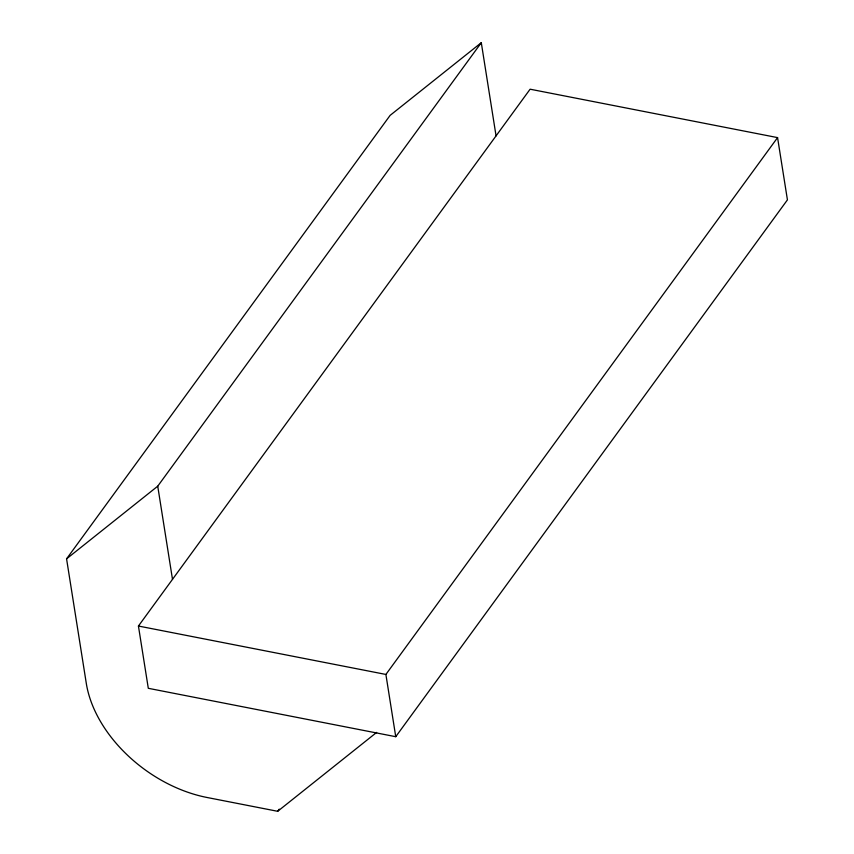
<?xml version="1.0" encoding="UTF-8"?>
<svg xmlns="http://www.w3.org/2000/svg" width="854" height="854" viewBox="0 0 854 854"><rect width="100%" height="100%" fill="white"/><g stroke="black" fill="none" stroke-linecap="round" stroke-linejoin="round"><path stroke-width="1.28" d="M376.667 732.39L277.678 811.3L207.042 797.487A118.557 80.884 36.1 0 1 86.297 683.371L66.569 558.847L390.129 115.365L481.293 42.7L496.057 135.882M66.569 558.847L157.734 486.182L481.293 42.7M138.433 626.035L530.11 89.2L777.567 137.611L787.431 199.868L395.744 736.703L148.297 688.303L138.433 626.035L385.891 674.446L777.567 137.611M277.678 811.3L279.247 809.144M385.891 674.446L395.744 736.703M157.734 486.182L172.497 579.354"/></g></svg>
